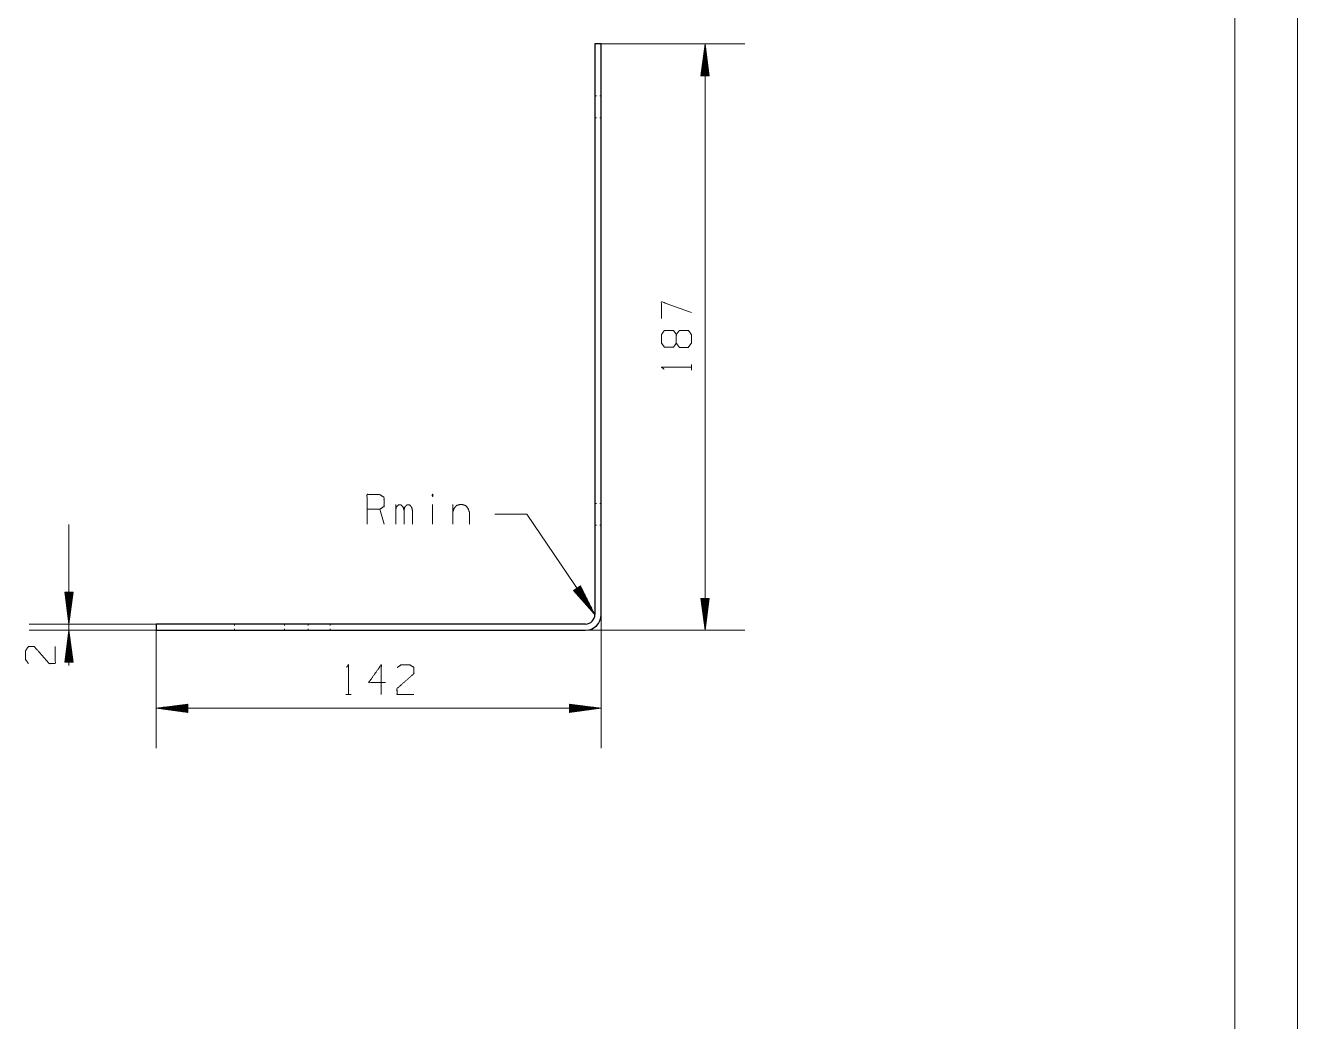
# Model space of a CAD drawing. Header units: millimetres. Extents: x 0 to 420, y 0 to 297.
# Drawn here: x 318.6 to 420, y 149.5 to 228.9 of the extents above; entities that cross this region are included whole.
import ezdxf

# ---------------------------------------------------------------- set-up
doc = ezdxf.new("R2010")
doc.units = ezdxf.units.MM
doc.layers.add('101', color=7, linetype='Continuous', true_color=0xffffff)

msp = doc.modelspace()

# ---------------------------------------------------------------- linework, layer by layer
at = {"layer": '101', "color": 133, "linetype": 'Continuous', "lineweight": 18}
for p, q in [((420, 0), (420, 297)), ((415, 5), (415, 292))]:
    msp.add_line(p, q, dxfattribs=at)
at = {"layer": '101', "color": 151, "linetype": 'Continuous', "lineweight": 25}
for p, q in [((363.97, 227.43), (363.97, 181.93)), ((364.47, 227.43), (363.97, 227.43)), ((364.47, 181.93), (364.47, 227.43)), ((328.97, 181.18), (328.97, 180.68)), ((363.22, 181.18), (328.97, 181.18)), ((328.97, 180.68), (363.22, 180.68))]:
    msp.add_line(p, q, dxfattribs=at)
at = {"layer": '101', "color": 22, "linetype": 'Continuous', "lineweight": 18}
for p, q in [((364.47, 227.43), (375.93, 227.43)), ((372.75, 227.43), (372.42, 224.89)), ((372.73, 224.89), (372.73, 227.23)), ((373.09, 224.89), (372.75, 227.43)), ((372.75, 180.68), (372.75, 227.43)), ((372.78, 224.89), (372.78, 227.23)), ((372.63, 224.89), (372.63, 226.46)), ((372.68, 224.89), (372.68, 226.85)), ((372.83, 224.89), (372.83, 226.85)), ((372.88, 224.89), (372.88, 226.46)), ((372.47, 224.89), (372.47, 225.31)), ((372.52, 224.89), (372.52, 225.69)), ((372.57, 224.89), (372.57, 226.08)), ((372.93, 224.89), (372.93, 226.08)), ((372.98, 224.89), (372.98, 225.69)), ((373.03, 224.89), (373.03, 225.31)), ((372.42, 224.89), (372.42, 224.92)), ((372.42, 224.89), (372.42, 224.92)), ((372.42, 224.89), (373.09, 224.89)), ((373.08, 224.89), (373.08, 224.92)), ((373.08, 224.89), (373.08, 224.92)), ((356, 189.94), (358.54, 189.94)), ((358.54, 189.94), (363.97, 181.93)), ((322.03, 189.12), (322.03, 177.86)), ((322.36, 183.72), (321.69, 183.72)), ((321.69, 183.72), (322.03, 181.18)), ((321.7, 183.72), (321.7, 183.69)), ((321.7, 183.72), (321.7, 183.69)), ((321.75, 183.72), (321.75, 183.3)), ((321.8, 183.72), (321.8, 182.91)), ((321.85, 183.72), (321.85, 182.53)), ((321.9, 183.72), (321.9, 182.14)), ((321.95, 183.72), (321.95, 181.76)), ((322, 183.72), (322, 181.37)), ((322.03, 181.18), (322.36, 183.72)), ((322.05, 183.72), (322.05, 181.37)), ((322.11, 183.72), (322.11, 181.76)), ((322.16, 183.72), (322.16, 182.14)), ((322.21, 183.72), (322.21, 182.53)), ((322.26, 183.72), (322.26, 182.91)), ((322.31, 183.72), (322.31, 183.3)), ((322.36, 183.72), (322.36, 183.69)), ((322.36, 183.72), (322.36, 183.69)), ((362.82, 184.22), (362.27, 183.84)), ((362.27, 183.85), (362.29, 183.82)), ((362.27, 183.85), (362.29, 183.82)), ((362.27, 183.84), (363.97, 181.93)), ((362.32, 183.87), (362.55, 183.53)), ((362.36, 183.9), (362.81, 183.24)), ((362.4, 183.93), (363.07, 182.95)), ((362.44, 183.96), (363.33, 182.66)), ((362.48, 183.99), (363.58, 182.36)), ((362.53, 184.02), (363.84, 182.07)), ((362.57, 184.04), (363.88, 182.1)), ((362.61, 184.07), (363.71, 182.45)), ((362.65, 184.1), (363.54, 182.8)), ((362.69, 184.13), (363.36, 183.15)), ((362.74, 184.16), (363.19, 183.49)), ((362.78, 184.19), (363.01, 183.84)), ((362.82, 184.22), (362.84, 184.19)), ((362.82, 184.22), (362.84, 184.19)), ((363.97, 181.93), (362.82, 184.22)), ((372.42, 183.22), (372.42, 183.19)), ((373.09, 183.22), (372.42, 183.22)), ((372.42, 183.22), (372.75, 180.68)), ((372.42, 183.22), (372.42, 183.19)), ((372.47, 183.22), (372.47, 182.8)), ((372.52, 183.22), (372.52, 182.41)), ((372.57, 183.22), (372.57, 182.03)), ((372.63, 183.22), (372.63, 181.64)), ((372.68, 183.22), (372.68, 181.26)), ((372.73, 183.22), (372.73, 180.87)), ((372.75, 180.68), (373.09, 183.22)), ((372.78, 183.22), (372.78, 180.87)), ((372.83, 183.22), (372.83, 181.26)), ((372.88, 183.22), (372.88, 181.64)), ((372.93, 183.22), (372.93, 182.03)), ((372.98, 183.22), (372.98, 182.41)), ((373.03, 183.22), (373.03, 182.8)), ((373.08, 183.22), (373.08, 183.19)), ((373.08, 183.22), (373.08, 183.19)), ((364.47, 181.93), (364.47, 171.29)), ((328.97, 181.18), (318.85, 181.18)), ((328.97, 180.68), (318.85, 180.68)), ((322.03, 180.68), (321.69, 178.14)), ((322.36, 178.14), (322.03, 180.68)), ((328.97, 180.68), (328.97, 171.29)), ((363.22, 180.68), (375.93, 180.68)), ((321.9, 178.14), (321.9, 179.71)), ((321.95, 178.14), (321.95, 180.1)), ((322, 178.14), (322, 180.48)), ((322.05, 178.14), (322.05, 180.48)), ((322.11, 178.14), (322.11, 180.1)), ((322.16, 178.14), (322.16, 179.71)), ((321.75, 178.14), (321.75, 178.56)), ((321.8, 178.14), (321.8, 178.94)), ((321.85, 178.14), (321.85, 179.33)), ((322.21, 178.14), (322.21, 179.33)), ((322.26, 178.14), (322.26, 178.94)), ((322.31, 178.14), (322.31, 178.56)), ((321.69, 178.14), (322.36, 178.14)), ((321.7, 178.14), (321.7, 178.17)), ((321.7, 178.14), (321.7, 178.17)), ((322.36, 178.14), (322.36, 178.17)), ((322.36, 178.14), (322.36, 178.17)), ((331.51, 174.8), (328.97, 174.46)), ((331.51, 174.49), (329.17, 174.49)), ((331.51, 174.54), (329.55, 174.54)), ((331.51, 174.59), (329.94, 174.59)), ((331.51, 174.64), (330.32, 174.64)), ((331.51, 174.69), (330.71, 174.69)), ((331.51, 174.74), (331.09, 174.74)), ((331.51, 174.79), (331.48, 174.79)), ((331.51, 174.79), (331.48, 174.79)), ((331.51, 174.13), (331.51, 174.8)), ((361.93, 174.8), (361.93, 174.13)), ((364.47, 174.46), (361.93, 174.8)), ((361.93, 174.79), (361.96, 174.79)), ((361.93, 174.79), (361.96, 174.79)), ((361.93, 174.74), (362.35, 174.74)), ((361.93, 174.69), (362.74, 174.69)), ((361.93, 174.64), (363.12, 174.64)), ((361.93, 174.59), (363.51, 174.59)), ((361.93, 174.54), (363.89, 174.54)), ((361.93, 174.49), (364.28, 174.49)), ((328.97, 174.46), (331.51, 174.13)), ((328.97, 174.46), (364.47, 174.46)), ((331.51, 174.44), (329.17, 174.44)), ((331.51, 174.39), (329.55, 174.39)), ((331.51, 174.34), (329.94, 174.34)), ((331.51, 174.29), (330.32, 174.29)), ((331.51, 174.23), (330.71, 174.23)), ((331.51, 174.18), (331.09, 174.18)), ((331.51, 174.13), (331.48, 174.13)), ((331.51, 174.13), (331.48, 174.13)), ((361.93, 174.13), (364.47, 174.46)), ((361.93, 174.44), (364.28, 174.44)), ((361.93, 174.39), (363.89, 174.39)), ((361.93, 174.34), (363.51, 174.34)), ((361.93, 174.29), (363.12, 174.29)), ((361.93, 174.23), (362.74, 174.23)), ((361.93, 174.18), (362.35, 174.18)), ((361.93, 174.13), (361.96, 174.13)), ((361.93, 174.13), (361.96, 174.13))]:
    msp.add_line(p, q, dxfattribs=at)
at = {"layer": '101', "color": 53, "linetype": 'Continuous', "lineweight": 18}
for p, q in [((364.1, 223.3), (363.97, 223.3)), ((364.47, 223.3), (364.35, 223.3)), ((363.97, 221.55), (364.1, 221.55)), ((364.35, 221.55), (364.47, 221.55)), ((364.1, 190.8), (363.97, 190.8)), ((364.47, 190.8), (364.35, 190.8)), ((363.97, 189.05), (364.1, 189.05)), ((364.35, 189.05), (364.47, 189.05)), ((335.22, 181.05), (335.22, 181.18)), ((335.22, 180.68), (335.22, 180.8)), ((339.22, 181.05), (339.22, 181.18)), ((339.22, 180.68), (339.22, 180.8)), ((341.1, 181.18), (341.1, 181.05)), ((341.1, 180.8), (341.1, 180.68)), ((342.85, 181.05), (342.85, 181.18)), ((342.85, 180.68), (342.85, 180.8))]:
    msp.add_line(p, q, dxfattribs=at)
at = {"layer": '101', "color": 72, "linetype": 'Continuous', "lineweight": 18}
for p, q in [((371.66, 201.43), (371.66, 201.86)), ((347.15, 189.13), (346.81, 190.33)), ((348.08, 189.13), (348.08, 190.7)), ((351.03, 190.7), (351.03, 189.13)), ((352.63, 190.7), (352.63, 189.13)), ((344.1, 175.56), (344.53, 175.56))]:
    msp.add_line(p, q, dxfattribs=at)
at = {"layer": '101', "color": 151, "linetype": 'Continuous', "lineweight": 25}
for radius, end in [(1.25, 360), (0.75, 0)]:
    msp.add_arc((363.22, 181.93), radius, 270, end, dxfattribs=at)
at = {"layer": '101', "color": 72, "linetype": 'Continuous', "lineweight": 18}
for points, knots in [([(371.66, 206.02), (369.28, 206.87), (369.28, 205.53)], [0, 0, 0.652472, 1, 1]), ([(370.46, 203.57), (370.23, 203.25), (369.51, 203.25), (369.28, 203.57), (369.28, 204.26), (369.51, 204.59), (370.23, 204.59), (370.46, 204.26), (370.46, 203.57), (370.71, 203.23), (371.41, 203.23), (371.66, 203.57), (371.66, 204.26), (371.43, 204.59), (370.71, 204.59), (370.46, 204.26)], [0, 0, 0.047571, 0.136083, 0.183656, 0.267812, 0.317165, 0.405677, 0.455027, 0.539183, 0.590297, 0.675755, 0.726866, 0.811022, 0.860372, 0.948884, 1, 1]), ([(369.48, 201.5), (369.28, 201.65), (371.66, 201.65)], [0, 0, 0.093493, 1, 1]), ([(345.8, 189.13), (345.8, 191.5), (346.81, 191.5), (347.15, 191.28), (347.15, 190.55), (346.81, 190.33), (345.8, 190.33)], [0, 0, 0.400952, 0.571037, 0.639278, 0.761674, 0.829915, 1, 1]), ([(351.03, 191.35), (351.06, 191.45), (351.03, 191.53), (350.99, 191.45), (351.03, 191.35)], [0, 0, 0.280642, 0.5, 0.719358, 1, 1]), ([(348.08, 190.23), (348.13, 190.5), (348.31, 190.68), (348.5, 190.68), (348.68, 190.5), (348.75, 190.23), (348.75, 189.13)], [0, 0, 0.118877, 0.224461, 0.306989, 0.41256, 0.533084, 1, 1]), ([(348.75, 190.23), (348.8, 190.5), (348.98, 190.68), (349.19, 190.68), (349.35, 190.5), (349.42, 190.23), (349.42, 189.13)], [0, 0, 0.118606, 0.223933, 0.313763, 0.413917, 0.534162, 1, 1]), ([(352.63, 190.1), (352.74, 190.4), (352.93, 190.63), (353.18, 190.7), (353.41, 190.7), (353.66, 190.63), (353.85, 190.4), (353.96, 190.1), (353.96, 189.13)], [0, 0, 0.107754, 0.208453, 0.296018, 0.373828, 0.46138, 0.562079, 0.669833, 1, 1]), ([(318.79, 178.04), (318.56, 178.36), (318.56, 179.05), (318.79, 179.38), (319.26, 179.38), (320.46, 178.02), (320.94, 178.04), (320.94, 179.38)], [0, 0, 0.069694, 0.192978, 0.265273, 0.350228, 0.674739, 0.759753, 1, 1]), ([(344.17, 177.73), (344.31, 177.93), (344.31, 175.56)], [0, 0, 0.093489, 1, 1]), ([(347.26, 176.51), (345.92, 176.51), (346.93, 177.93), (346.93, 175.56)], [0, 0, 0.245871, 0.565296, 1, 1]), ([(348.2, 177.71), (348.51, 177.93), (349.2, 177.93), (349.54, 177.71), (349.54, 177.23), (348.18, 176.03), (348.2, 175.56), (349.54, 175.56)], [0, 0, 0.069694, 0.192979, 0.265274, 0.350229, 0.674738, 0.759752, 1, 1])]:
    msp.add_open_spline(points, degree=1, knots=knots, dxfattribs=at)

doc.saveas('drawing.dxf')
